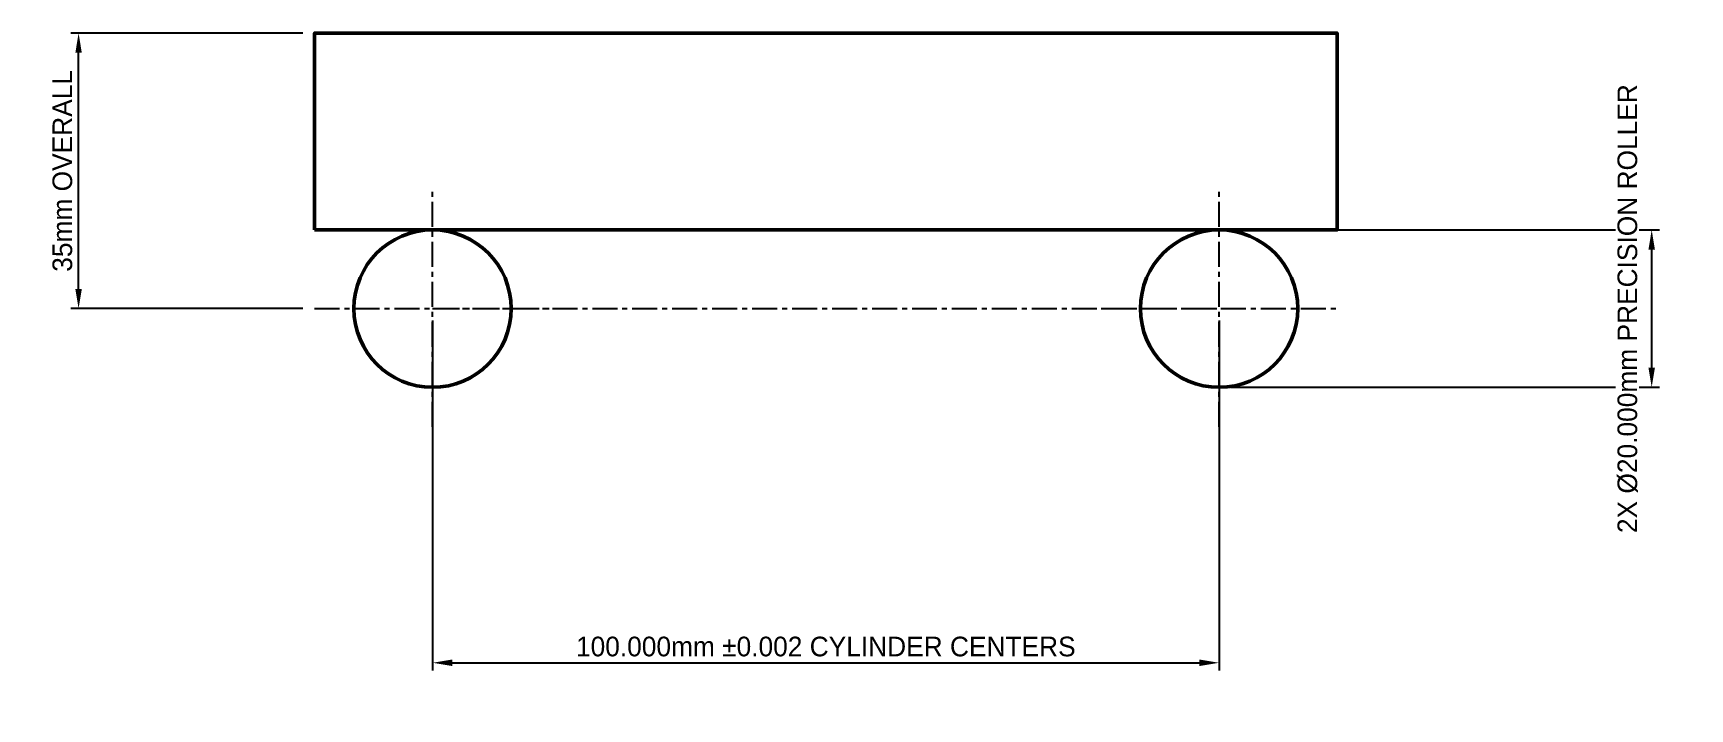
# Model space of a CAD drawing. Header units: metres. Extents: x -51 to 160, y -51 to 35.
import ezdxf

# ---------------------------------------------------------------- set-up
doc = ezdxf.new("R2010")
doc.units = ezdxf.units.M
doc.linetypes.add('CENTER', pattern=[5.08, 3.175, -0.635, 0.635, -0.635])
for name, color, linetype, lineweight in [('CENTERLINES', 7, 'CENTER', 25), ('DIMENSIONS', 7, 'Continuous', 25), ('GEOMETRY', 7, 'Continuous', 50)]:
    doc.layers.add(name, color=color, linetype=linetype, lineweight=lineweight)
doc.dimstyles.new('ENGINEERING_STYLE', dxfattribs={"dimtxt": 2.5, "dimasz": 2.5, "dimexe": 1, "dimexo": 1.5, "dimgap": 0.8, "dimtad": 1, "dimcen": 2.5, "dimazin": 3, "dimtfac": 1, "dimtmove": 0, "dimatfit": 3, "dimtfill": 1})

msp = doc.modelspace()

# ---------------------------------------------------------------- linework, layer by layer
at = {"layer": 'CENTERLINES'}
for p, q in [((0, -15), (0, 15)), ((100, -15), (100, 15)), ((-15, 0), (15, 0)), ((0, 0), (100, 0)), ((85, 0), (115, 0))]:
    msp.add_line(p, q, dxfattribs=at)
at = {"layer": 'GEOMETRY'}
msp.add_lwpolyline([(-15, 10), (115, 10), (115, 35), (-15, 35)], close=True, dxfattribs=at)
for centre in [(0, 0), (100, 0)]:
    msp.add_circle(centre, 10, dxfattribs=at)

# ---------------------------------------------------------------- next in the draw order: dimensions: what is measured, and where the dimension line sits
at = {"layer": 'DIMENSIONS'}
msp.add_linear_dim(base=(-45, 0), p1=(-15, 0), p2=(-15, 35), angle=90, text='35mm OVERALL', dimstyle='ENGINEERING_STYLE', dxfattribs=at).render()
msp.add_linear_dim(base=(0, -45), p1=(0, 0), p2=(100, 0), text='100.000mm %%P0.002 CYLINDER CENTERS', dimstyle='ENGINEERING_STYLE', dxfattribs=at).render()

# ---------------------------------------------------------------- next in the draw order: dimensions: what is measured, and where the dimension line sits
msp.add_linear_dim(base=(155, -10), p1=(100, -10), p2=(100, 10), angle=90, text='2X %%C20.000mm PRECISION ROLLER', dimstyle='ENGINEERING_STYLE', dxfattribs=at).render()

doc.saveas('drawing.dxf')
